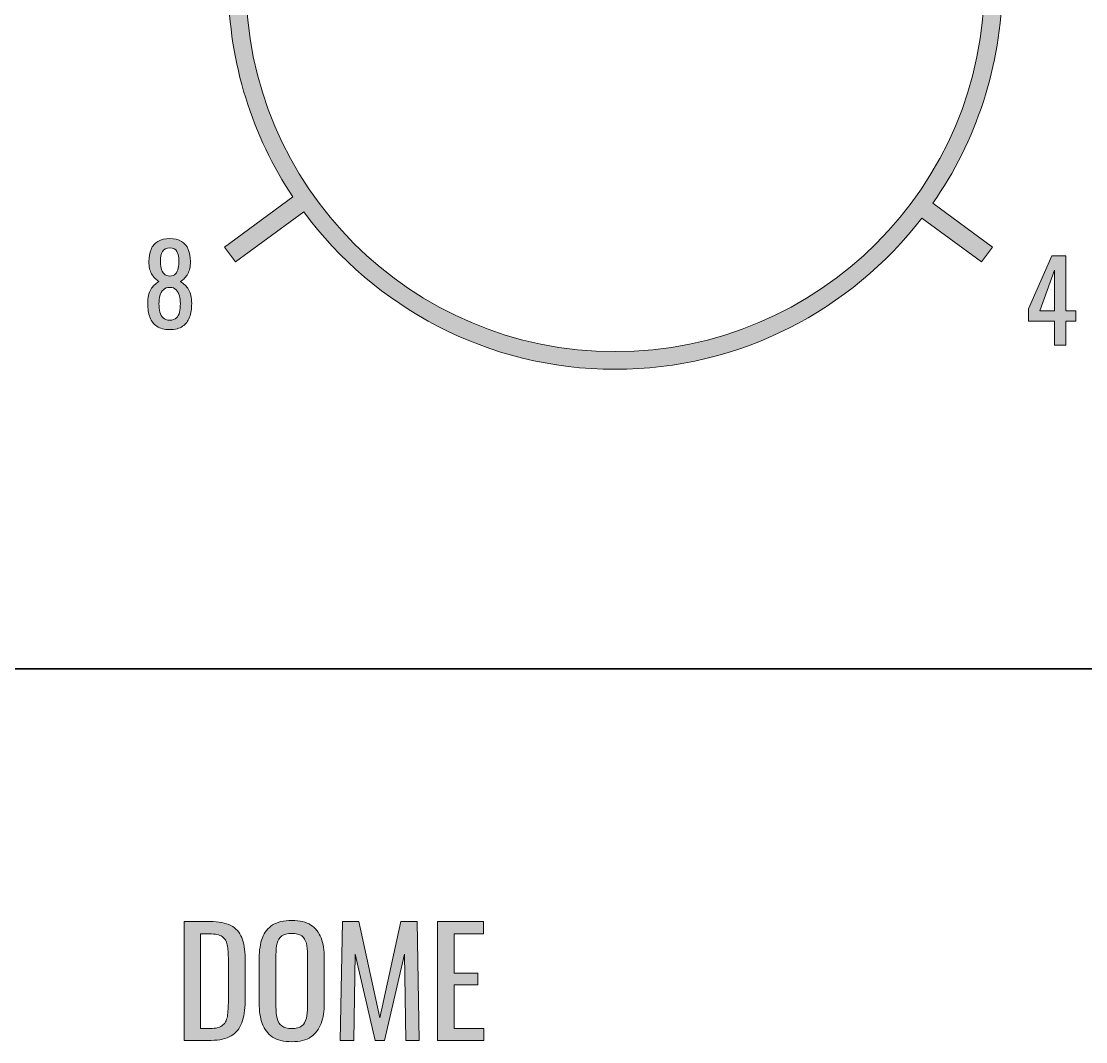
# Model space of a CAD drawing. Header units: inches. Extents: x 0 to 612, y 267 to 525.
# Drawn here: x 476.3 to 534.4, y 409.5 to 465.2 of the extents above; entities that cross this region are included whole.
import ezdxf

# ---------------------------------------------------------------- set-up
doc = ezdxf.new("R2010")
doc.units = ezdxf.units.IN
doc.header["$MEASUREMENT"] = 0
for name, color, linetype in [('LINES', 7, 'Continuous'), ('Luzes_Furos v34_0', 7, 'Continuous'), ('TEXT', 7, 'Continuous')]:
    doc.layers.add(name, color=color, linetype=linetype)

# ---------------------------------------------------------------- blocks, each defined once
blk = doc.blocks.new('block 140')
at = {"layer": 'TEXT'}
h = blk.add_hatch(color=7, dxfattribs=at)
h.dxf.hatch_style = 2
edge = h.paths.add_edge_path()
edge.add_spline(control_points=[(485.219, 409.617), (485.219, 409.617), (485.219, 416.097), (485.219, 416.097), (485.219, 416.097), (486.627, 416.097), (486.627, 416.097), (487.106, 416.097), (487.486, 416.023), (487.767, 415.876), (488.047, 415.73), (488.247, 415.51), (488.366, 415.217), (488.486, 414.923), (488.547, 414.558), (488.547, 414.121), (488.547, 414.121), (488.547, 411.737), (488.547, 411.737), (488.547, 411.278), (488.486, 410.891), (488.366, 410.577), (488.247, 410.262), (488.052, 410.023), (487.782, 409.861), (487.514, 409.698), (487.151, 409.617), (486.698, 409.617), (486.698, 409.617), (485.219, 409.617), (485.219, 409.617)], knot_values=[0, 0, 0, 0, 1, 1, 1, 2, 2, 2, 3, 3, 3, 4, 4, 4, 5, 5, 5, 6, 6, 6, 7, 7, 7, 8, 8, 8, 9, 9, 9, 10, 10, 10, 10], degree=3, periodic=0)
edge = h.paths.add_edge_path()
edge.add_spline(control_points=[(486.123, 410.265), (486.123, 410.265), (486.635, 410.265), (486.635, 410.265), (486.965, 410.265), (487.2, 410.329), (487.339, 410.457), (487.478, 410.584), (487.562, 410.771), (487.591, 411.017), (487.62, 411.262), (487.635, 411.558), (487.635, 411.905), (487.635, 411.905), (487.635, 414.009), (487.635, 414.009), (487.635, 414.345), (487.613, 414.617), (487.57, 414.825), (487.528, 415.033), (487.435, 415.185), (487.291, 415.281), (487.146, 415.376), (486.92, 415.425), (486.61, 415.425), (486.61, 415.425), (486.123, 415.425), (486.123, 415.425), (486.123, 415.425), (486.123, 410.265), (486.123, 410.265)], knot_values=[0, 0, 0, 0, 1, 1, 1, 2, 2, 2, 3, 3, 3, 4, 4, 4, 5, 5, 5, 6, 6, 6, 7, 7, 7, 8, 8, 8, 9, 9, 9, 10, 10, 10, 10], degree=3, periodic=0)
h = blk.add_hatch(color=7, dxfattribs=at)
h.dxf.hatch_style = 2
edge = h.paths.add_edge_path()
edge.add_spline(control_points=[(491.091, 409.545), (490.653, 409.545), (490.304, 409.63), (490.042, 409.801), (489.781, 409.971), (489.595, 410.215), (489.482, 410.533), (489.37, 410.85), (489.314, 411.222), (489.314, 411.649), (489.314, 411.649), (489.314, 414.104), (489.314, 414.104), (489.314, 414.531), (489.372, 414.898), (489.486, 415.205), (489.601, 415.511), (489.788, 415.746), (490.047, 415.909), (490.305, 416.071), (490.653, 416.153), (491.091, 416.153), (491.527, 416.153), (491.874, 416.07), (492.131, 415.905), (492.387, 415.739), (492.571, 415.505), (492.687, 415.201), (492.801, 414.896), (492.858, 414.531), (492.858, 414.104), (492.858, 414.104), (492.858, 411.641), (492.858, 411.641), (492.858, 411.219), (492.801, 410.852), (492.687, 410.537), (492.571, 410.222), (492.387, 409.978), (492.131, 409.805), (491.874, 409.631), (491.527, 409.545), (491.091, 409.545)], knot_values=[0, 0, 0, 0, 1, 1, 1, 2, 2, 2, 3, 3, 3, 4, 4, 4, 5, 5, 5, 6, 6, 6, 7, 7, 7, 8, 8, 8, 9, 9, 9, 10, 10, 10, 11, 11, 11, 12, 12, 12, 13, 13, 13, 14, 14, 14, 14], degree=3, periodic=0)
edge = h.paths.add_edge_path()
edge.add_spline(control_points=[(491.091, 410.257), (491.33, 410.257), (491.512, 410.306), (491.635, 410.405), (491.757, 410.503), (491.84, 410.642), (491.883, 410.821), (491.925, 411), (491.946, 411.208), (491.946, 411.449), (491.946, 411.449), (491.946, 414.289), (491.946, 414.289), (491.946, 414.529), (491.925, 414.735), (491.883, 414.909), (491.84, 415.082), (491.757, 415.215), (491.635, 415.309), (491.512, 415.402), (491.33, 415.449), (491.091, 415.449), (490.851, 415.449), (490.668, 415.402), (490.542, 415.309), (490.417, 415.215), (490.333, 415.082), (490.29, 414.909), (490.248, 414.735), (490.227, 414.529), (490.227, 414.289), (490.227, 414.289), (490.227, 411.449), (490.227, 411.449), (490.227, 411.208), (490.248, 411), (490.29, 410.821), (490.333, 410.642), (490.417, 410.503), (490.542, 410.405), (490.668, 410.306), (490.851, 410.257), (491.091, 410.257)], knot_values=[0, 0, 0, 0, 1, 1, 1, 2, 2, 2, 3, 3, 3, 4, 4, 4, 5, 5, 5, 6, 6, 6, 7, 7, 7, 8, 8, 8, 9, 9, 9, 10, 10, 10, 11, 11, 11, 12, 12, 12, 13, 13, 13, 14, 14, 14, 14], degree=3, periodic=0)
h = blk.add_hatch(color=7, dxfattribs=at)
h.dxf.hatch_style = 2
h.paths.add_polyline_path([(493.73, 409.617), (493.851, 416.097), (494.738, 416.097), (495.883, 410.841), (497.034, 416.097), (497.914, 416.097), (498.034, 409.617), (497.307, 409.617), (497.234, 414.321), (496.139, 409.617), (495.626, 409.617), (494.538, 414.321), (494.467, 409.617)])
h = blk.add_hatch(color=7, dxfattribs=at)
h.dxf.hatch_style = 2
h.paths.add_polyline_path([(499.026, 409.617), (499.026, 416.097), (501.538, 416.097), (501.538, 415.425), (499.931, 415.425), (499.931, 413.281), (501.234, 413.281), (501.234, 412.641), (499.931, 412.641), (499.931, 410.265), (501.555, 410.265), (501.555, 409.617)])
at = {"layer": 'TEXT', "lineweight": 0}
for points in [[(493.73, 409.617), (493.851, 416.097), (494.738, 416.097), (495.883, 410.841), (497.034, 416.097), (497.914, 416.097), (498.034, 409.617), (497.307, 409.617), (497.234, 414.321), (496.139, 409.617), (495.626, 409.617), (494.538, 414.321), (494.467, 409.617), (493.73, 409.617)], [(499.026, 409.617), (499.026, 416.097), (501.538, 416.097), (501.538, 415.425), (499.931, 415.425), (499.931, 413.281), (501.234, 413.281), (501.234, 412.641), (499.931, 412.641), (499.931, 410.265), (501.555, 410.265), (501.555, 409.617), (499.026, 409.617)]]:
    blk.add_lwpolyline(points, dxfattribs=at)
for points, knots in [([(485.219, 409.617), (485.219, 409.617), (485.219, 416.097), (485.219, 416.097), (485.219, 416.097), (486.627, 416.097), (486.627, 416.097), (487.106, 416.097), (487.486, 416.023), (487.767, 415.876), (488.047, 415.73), (488.247, 415.51), (488.366, 415.217), (488.486, 414.923), (488.547, 414.558), (488.547, 414.121), (488.547, 414.121), (488.547, 411.737), (488.547, 411.737), (488.547, 411.278), (488.486, 410.891), (488.366, 410.577), (488.247, 410.262), (488.052, 410.023), (487.782, 409.861), (487.514, 409.698), (487.151, 409.617), (486.698, 409.617), (486.698, 409.617), (485.219, 409.617), (485.219, 409.617)], [0, 0, 0, 0, 1, 1, 1, 2, 2, 2, 3, 3, 3, 4, 4, 4, 5, 5, 5, 6, 6, 6, 7, 7, 7, 8, 8, 8, 9, 9, 9, 10, 10, 10, 10]), ([(491.091, 409.545), (490.653, 409.545), (490.304, 409.63), (490.042, 409.801), (489.781, 409.971), (489.595, 410.215), (489.482, 410.533), (489.37, 410.85), (489.314, 411.222), (489.314, 411.649), (489.314, 411.649), (489.314, 414.104), (489.314, 414.104), (489.314, 414.531), (489.372, 414.898), (489.486, 415.205), (489.601, 415.511), (489.788, 415.746), (490.047, 415.909), (490.305, 416.071), (490.653, 416.153), (491.091, 416.153), (491.527, 416.153), (491.874, 416.07), (492.131, 415.905), (492.387, 415.739), (492.571, 415.505), (492.687, 415.201), (492.801, 414.896), (492.858, 414.531), (492.858, 414.104), (492.858, 414.104), (492.858, 411.641), (492.858, 411.641), (492.858, 411.219), (492.801, 410.852), (492.687, 410.537), (492.571, 410.222), (492.387, 409.978), (492.131, 409.805), (491.874, 409.631), (491.527, 409.545), (491.091, 409.545)], [0, 0, 0, 0, 1, 1, 1, 2, 2, 2, 3, 3, 3, 4, 4, 4, 5, 5, 5, 6, 6, 6, 7, 7, 7, 8, 8, 8, 9, 9, 9, 10, 10, 10, 11, 11, 11, 12, 12, 12, 13, 13, 13, 14, 14, 14, 14]), ([(486.123, 410.265), (486.123, 410.265), (486.635, 410.265), (486.635, 410.265), (486.965, 410.265), (487.2, 410.329), (487.339, 410.457), (487.478, 410.584), (487.562, 410.771), (487.591, 411.017), (487.62, 411.262), (487.635, 411.558), (487.635, 411.905), (487.635, 411.905), (487.635, 414.009), (487.635, 414.009), (487.635, 414.345), (487.613, 414.617), (487.57, 414.825), (487.528, 415.033), (487.435, 415.185), (487.291, 415.281), (487.146, 415.376), (486.92, 415.425), (486.61, 415.425), (486.61, 415.425), (486.123, 415.425), (486.123, 415.425), (486.123, 415.425), (486.123, 410.265), (486.123, 410.265)], [0, 0, 0, 0, 1, 1, 1, 2, 2, 2, 3, 3, 3, 4, 4, 4, 5, 5, 5, 6, 6, 6, 7, 7, 7, 8, 8, 8, 9, 9, 9, 10, 10, 10, 10]), ([(491.091, 410.257), (491.33, 410.257), (491.512, 410.306), (491.635, 410.405), (491.757, 410.503), (491.84, 410.642), (491.883, 410.821), (491.925, 411), (491.946, 411.208), (491.946, 411.449), (491.946, 411.449), (491.946, 414.289), (491.946, 414.289), (491.946, 414.529), (491.925, 414.735), (491.883, 414.909), (491.84, 415.082), (491.757, 415.215), (491.635, 415.309), (491.512, 415.402), (491.33, 415.449), (491.091, 415.449), (490.851, 415.449), (490.668, 415.402), (490.542, 415.309), (490.417, 415.215), (490.333, 415.082), (490.29, 414.909), (490.248, 414.735), (490.227, 414.529), (490.227, 414.289), (490.227, 414.289), (490.227, 411.449), (490.227, 411.449), (490.227, 411.208), (490.248, 411), (490.29, 410.821), (490.333, 410.642), (490.417, 410.503), (490.542, 410.405), (490.668, 410.306), (490.851, 410.257), (491.091, 410.257)], [0, 0, 0, 0, 1, 1, 1, 2, 2, 2, 3, 3, 3, 4, 4, 4, 5, 5, 5, 6, 6, 6, 7, 7, 7, 8, 8, 8, 9, 9, 9, 10, 10, 10, 11, 11, 11, 12, 12, 12, 13, 13, 13, 14, 14, 14, 14])]:
    blk.add_open_spline(points, degree=3, knots=knots, dxfattribs=at)
blk = doc.blocks.new('block 154')
at = {"layer": 'TEXT'}
h = blk.add_hatch(color=7, dxfattribs=at)
h.dxf.hatch_style = 2
edge = h.paths.add_edge_path()
edge.add_spline(control_points=[(484.44, 448.367), (484.148, 448.367), (483.915, 448.425), (483.738, 448.542), (483.562, 448.657), (483.436, 448.822), (483.357, 449.037), (483.279, 449.25), (483.24, 449.501), (483.24, 449.79), (483.24, 449.953), (483.255, 450.097), (483.282, 450.221), (483.311, 450.345), (483.352, 450.455), (483.405, 450.548), (483.46, 450.642), (483.523, 450.724), (483.598, 450.794), (483.672, 450.864), (483.753, 450.927), (483.841, 450.983), (483.681, 451.091), (483.551, 451.232), (483.45, 451.406), (483.351, 451.581), (483.301, 451.801), (483.301, 452.069), (483.301, 452.325), (483.341, 452.547), (483.421, 452.735), (483.501, 452.923), (483.626, 453.068), (483.796, 453.17), (483.966, 453.272), (484.181, 453.323), (484.44, 453.323), (484.7, 453.323), (484.914, 453.272), (485.08, 453.17), (485.246, 453.068), (485.368, 452.923), (485.448, 452.735), (485.528, 452.547), (485.568, 452.325), (485.568, 452.069), (485.568, 451.797), (485.52, 451.575), (485.422, 451.403), (485.323, 451.231), (485.192, 451.091), (485.028, 450.983), (485.116, 450.927), (485.197, 450.864), (485.271, 450.794), (485.346, 450.724), (485.41, 450.642), (485.464, 450.548), (485.518, 450.455), (485.56, 450.345), (485.59, 450.221), (485.62, 450.097), (485.635, 449.953), (485.635, 449.79), (485.635, 449.501), (485.596, 449.25), (485.518, 449.037), (485.439, 448.822), (485.313, 448.657), (485.14, 448.542), (484.966, 448.425), (484.732, 448.367), (484.44, 448.367)], knot_values=[0, 0, 0, 0, 1, 1, 1, 2, 2, 2, 3, 3, 3, 4, 4, 4, 5, 5, 5, 6, 6, 6, 7, 7, 7, 8, 8, 8, 9, 9, 9, 10, 10, 10, 11, 11, 11, 12, 12, 12, 13, 13, 13, 14, 14, 14, 15, 15, 15, 16, 16, 16, 17, 17, 17, 18, 18, 18, 19, 19, 19, 20, 20, 20, 21, 21, 21, 22, 22, 22, 23, 23, 23, 24, 24, 24, 24], degree=3, periodic=0)
edge = h.paths.add_edge_path()
edge.add_spline(control_points=[(484.44, 448.877), (484.597, 448.877), (484.717, 448.917), (484.801, 448.998), (484.885, 449.077), (484.941, 449.186), (484.972, 449.321), (485.002, 449.458), (485.017, 449.609), (485.017, 449.777), (485.017, 449.929), (485, 450.072), (484.966, 450.207), (484.932, 450.34), (484.873, 450.45), (484.789, 450.537), (484.705, 450.623), (484.589, 450.666), (484.44, 450.666), (484.293, 450.666), (484.176, 450.624), (484.09, 450.54), (484.004, 450.456), (483.942, 450.346), (483.906, 450.212), (483.871, 450.078), (483.853, 449.934), (483.853, 449.777), (483.853, 449.609), (483.868, 449.458), (483.9, 449.321), (483.933, 449.186), (483.991, 449.077), (484.078, 448.998), (484.164, 448.917), (484.285, 448.877), (484.44, 448.877)], knot_values=[0, 0, 0, 0, 1, 1, 1, 2, 2, 2, 3, 3, 3, 4, 4, 4, 5, 5, 5, 6, 6, 6, 7, 7, 7, 8, 8, 8, 9, 9, 9, 10, 10, 10, 11, 11, 11, 12, 12, 12, 12], degree=3, periodic=0)
edge = h.paths.add_edge_path()
edge.add_spline(control_points=[(484.44, 451.277), (484.576, 451.281), (484.68, 451.323), (484.75, 451.403), (484.819, 451.483), (484.868, 451.586), (484.896, 451.712), (484.925, 451.838), (484.938, 451.969), (484.938, 452.105), (484.938, 452.305), (484.902, 452.475), (484.831, 452.615), (484.759, 452.755), (484.629, 452.825), (484.44, 452.825), (484.253, 452.825), (484.121, 452.755), (484.045, 452.615), (483.969, 452.475), (483.931, 452.305), (483.931, 452.105), (483.931, 451.969), (483.944, 451.838), (483.973, 451.712), (484.001, 451.586), (484.052, 451.483), (484.126, 451.403), (484.199, 451.323), (484.305, 451.281), (484.44, 451.277)], knot_values=[0, 0, 0, 0, 1, 1, 1, 2, 2, 2, 3, 3, 3, 4, 4, 4, 5, 5, 5, 6, 6, 6, 7, 7, 7, 8, 8, 8, 9, 9, 9, 10, 10, 10, 10], degree=3, periodic=0)
at = {"layer": 'TEXT', "lineweight": 0}
for points, knots in [([(484.44, 448.367), (484.148, 448.367), (483.915, 448.425), (483.738, 448.542), (483.562, 448.657), (483.436, 448.822), (483.357, 449.037), (483.279, 449.25), (483.24, 449.501), (483.24, 449.79), (483.24, 449.953), (483.255, 450.097), (483.282, 450.221), (483.311, 450.345), (483.352, 450.455), (483.405, 450.548), (483.46, 450.642), (483.523, 450.724), (483.598, 450.794), (483.672, 450.864), (483.753, 450.927), (483.841, 450.983), (483.681, 451.091), (483.551, 451.232), (483.45, 451.406), (483.351, 451.581), (483.301, 451.801), (483.301, 452.069), (483.301, 452.325), (483.341, 452.547), (483.421, 452.735), (483.501, 452.923), (483.626, 453.068), (483.796, 453.17), (483.966, 453.272), (484.181, 453.323), (484.44, 453.323), (484.7, 453.323), (484.914, 453.272), (485.08, 453.17), (485.246, 453.068), (485.368, 452.923), (485.448, 452.735), (485.528, 452.547), (485.568, 452.325), (485.568, 452.069), (485.568, 451.797), (485.52, 451.575), (485.422, 451.403), (485.323, 451.231), (485.192, 451.091), (485.028, 450.983), (485.116, 450.927), (485.197, 450.864), (485.271, 450.794), (485.346, 450.724), (485.41, 450.642), (485.464, 450.548), (485.518, 450.455), (485.56, 450.345), (485.59, 450.221), (485.62, 450.097), (485.635, 449.953), (485.635, 449.79), (485.635, 449.501), (485.596, 449.25), (485.518, 449.037), (485.439, 448.822), (485.313, 448.657), (485.14, 448.542), (484.966, 448.425), (484.732, 448.367), (484.44, 448.367)], [0, 0, 0, 0, 1, 1, 1, 2, 2, 2, 3, 3, 3, 4, 4, 4, 5, 5, 5, 6, 6, 6, 7, 7, 7, 8, 8, 8, 9, 9, 9, 10, 10, 10, 11, 11, 11, 12, 12, 12, 13, 13, 13, 14, 14, 14, 15, 15, 15, 16, 16, 16, 17, 17, 17, 18, 18, 18, 19, 19, 19, 20, 20, 20, 21, 21, 21, 22, 22, 22, 23, 23, 23, 24, 24, 24, 24]), ([(484.44, 451.277), (484.576, 451.281), (484.68, 451.323), (484.75, 451.403), (484.819, 451.483), (484.868, 451.586), (484.896, 451.712), (484.925, 451.838), (484.938, 451.969), (484.938, 452.105), (484.938, 452.305), (484.902, 452.475), (484.831, 452.615), (484.759, 452.755), (484.629, 452.825), (484.44, 452.825), (484.253, 452.825), (484.121, 452.755), (484.045, 452.615), (483.969, 452.475), (483.931, 452.305), (483.931, 452.105), (483.931, 451.969), (483.944, 451.838), (483.973, 451.712), (484.001, 451.586), (484.052, 451.483), (484.126, 451.403), (484.199, 451.323), (484.305, 451.281), (484.44, 451.277)], [0, 0, 0, 0, 1, 1, 1, 2, 2, 2, 3, 3, 3, 4, 4, 4, 5, 5, 5, 6, 6, 6, 7, 7, 7, 8, 8, 8, 9, 9, 9, 10, 10, 10, 10]), ([(484.44, 448.877), (484.597, 448.877), (484.717, 448.917), (484.801, 448.998), (484.885, 449.077), (484.941, 449.186), (484.972, 449.321), (485.002, 449.458), (485.017, 449.609), (485.017, 449.777), (485.017, 449.929), (485, 450.072), (484.966, 450.207), (484.932, 450.34), (484.873, 450.45), (484.789, 450.537), (484.705, 450.623), (484.589, 450.666), (484.44, 450.666), (484.293, 450.666), (484.176, 450.624), (484.09, 450.54), (484.004, 450.456), (483.942, 450.346), (483.906, 450.212), (483.871, 450.078), (483.853, 449.934), (483.853, 449.777), (483.853, 449.609), (483.868, 449.458), (483.9, 449.321), (483.933, 449.186), (483.991, 449.077), (484.078, 448.998), (484.164, 448.917), (484.285, 448.877), (484.44, 448.877)], [0, 0, 0, 0, 1, 1, 1, 2, 2, 2, 3, 3, 3, 4, 4, 4, 5, 5, 5, 6, 6, 6, 7, 7, 7, 8, 8, 8, 9, 9, 9, 10, 10, 10, 11, 11, 11, 12, 12, 12, 12])]:
    blk.add_open_spline(points, degree=3, knots=knots, dxfattribs=at)
blk = doc.blocks.new('block 161')
at = {"layer": 'TEXT'}
h = blk.add_hatch(color=7, dxfattribs=at)
h.dxf.hatch_style = 2
h.paths.add_polyline_path([(532.651, 447.522), (532.651, 448.824), (531.241, 448.824), (531.241, 449.496), (532.507, 452.382), (533.264, 452.382), (533.264, 449.394), (533.81, 449.394), (533.81, 448.824), (533.264, 448.824), (533.264, 447.522)])
h.paths.add_polyline_path([(531.859, 449.394), (532.651, 449.394), (532.651, 451.602)])
at = {"layer": 'TEXT', "lineweight": 0}
for points in [[(532.651, 447.522), (532.651, 448.824), (531.241, 448.824), (531.241, 449.496), (532.507, 452.382), (533.264, 452.382), (533.264, 449.394), (533.81, 449.394), (533.81, 448.824), (533.264, 448.824), (533.264, 447.522), (532.651, 447.522)], [(531.859, 449.394), (532.651, 449.394), (532.651, 451.602), (531.859, 449.394)]]:
    blk.add_lwpolyline(points, dxfattribs=at)

msp = doc.modelspace()

# ---------------------------------------------------------------- hatches: boundary and pattern name
at = {"layer": 'Luzes_Furos v34_0'}
h = msp.add_hatch(color=7, dxfattribs=at)
h.dxf.hatch_style = 2
edge = h.paths.add_edge_path()
edge.add_spline(control_points=[(529.78, 468.11), (529.62, 472.46), (528.13, 476.47), (525.71, 479.76), (525.71, 479.76), (529.27, 482.38), (529.27, 482.38), (529.27, 482.38), (528.68, 483.19), (528.68, 483.19), (528.68, 483.19), (525.1, 480.55), (525.1, 480.55), (522.92, 483.24), (520.09, 485.39), (516.85, 486.74), (516.85, 486.74), (519.11, 492.18), (519.11, 492.18), (519.11, 492.18), (518.19, 492.56), (518.19, 492.56), (518.19, 492.56), (515.92, 487.11), (515.92, 487.11), (513.71, 487.92), (511.33, 488.36), (508.85, 488.38), (508.85, 488.38), (508.85, 494.25), (508.85, 494.25), (508.85, 494.25), (507.85, 494.25), (507.85, 494.25), (507.85, 494.25), (507.85, 488.36), (507.85, 488.36), (505.39, 488.26), (503.05, 487.75), (500.88, 486.87), (500.88, 486.87), (498.51, 492.56), (498.51, 492.56), (498.51, 492.56), (497.58, 492.18), (497.58, 492.18), (497.58, 492.18), (499.95, 486.47), (499.95, 486.47), (496.84, 485.05), (494.13, 482.89), (492.06, 480.22), (492.06, 480.22), (488.02, 483.19), (488.02, 483.19), (488.02, 483.19), (487.42, 482.38), (487.42, 482.38), (487.42, 482.38), (491.46, 479.41), (491.46, 479.41), (489.19, 476.19), (487.8, 472.3), (487.64, 468.11), (487.64, 468.11), (483.25, 468.11), (483.25, 468.11), (483.25, 468.11), (483.25, 467.11), (483.25, 467.11), (483.25, 467.11), (487.63, 467.11), (487.63, 467.11), (487.66, 462.86), (488.95, 458.9), (491.15, 455.6), (491.15, 455.6), (487.42, 452.86), (487.42, 452.86), (487.42, 452.86), (488.02, 452.05), (488.02, 452.05), (488.02, 452.05), (491.74, 454.78), (491.74, 454.78), (495.59, 449.58), (501.76, 446.2), (508.71, 446.2), (515.51, 446.2), (521.57, 449.43), (525.42, 454.44), (525.42, 454.44), (528.68, 452.05), (528.68, 452.05), (528.68, 452.05), (529.27, 452.86), (529.27, 452.86), (529.27, 452.86), (526.02, 455.25), (526.02, 455.25), (528.37, 458.62), (529.76, 462.71), (529.8, 467.11), (529.8, 467.11), (533.45, 467.11), (533.45, 467.11), (533.45, 467.11), (533.45, 468.11), (533.45, 468.11), (533.45, 468.11), (529.78, 468.11), (529.78, 468.11)], knot_values=[0, 0, 0, 0, 1, 1, 1, 2, 2, 2, 3, 3, 3, 4, 4, 4, 5, 5, 5, 6, 6, 6, 7, 7, 7, 8, 8, 8, 9, 9, 9, 10, 10, 10, 11, 11, 11, 12, 12, 12, 13, 13, 13, 14, 14, 14, 15, 15, 15, 16, 16, 16, 17, 17, 17, 18, 18, 18, 19, 19, 19, 20, 20, 20, 21, 21, 21, 22, 22, 22, 23, 23, 23, 24, 24, 24, 25, 25, 25, 26, 26, 26, 27, 27, 27, 28, 28, 28, 29, 29, 29, 30, 30, 30, 31, 31, 31, 32, 32, 32, 33, 33, 33, 34, 34, 34, 35, 35, 35, 36, 36, 36, 37, 37, 37, 37], degree=3, periodic=0)
edge = h.paths.add_edge_path()
edge.add_spline(control_points=[(488.583, 467.29), (488.583, 478.406), (497.594, 487.417), (508.71, 487.417), (519.826, 487.417), (528.837, 478.406), (528.837, 467.29), (528.837, 456.174), (519.826, 447.163), (508.71, 447.163), (497.594, 447.163), (488.583, 456.174), (488.583, 467.29)], knot_values=[0, 0, 0, 0, 1, 1, 1, 2, 2, 2, 3, 3, 3, 4, 4, 4, 4], degree=3, periodic=0)

# ---------------------------------------------------------------- linework, layer by layer
at = {"layer": 'LINES', "color": 7, "lineweight": 35}
msp.add_lwpolyline([(19.128, 429.88), (588.667, 429.88)], dxfattribs=at)
at = {"layer": 'Luzes_Furos v34_0', "lineweight": 0}
for points, knots in [([(529.78, 468.11), (529.62, 472.46), (528.13, 476.47), (525.71, 479.76), (525.71, 479.76), (529.27, 482.38), (529.27, 482.38), (529.27, 482.38), (528.68, 483.19), (528.68, 483.19), (528.68, 483.19), (525.1, 480.55), (525.1, 480.55), (522.92, 483.24), (520.09, 485.39), (516.85, 486.74), (516.85, 486.74), (519.11, 492.18), (519.11, 492.18), (519.11, 492.18), (518.19, 492.56), (518.19, 492.56), (518.19, 492.56), (515.92, 487.11), (515.92, 487.11), (513.71, 487.92), (511.33, 488.36), (508.85, 488.38), (508.85, 488.38), (508.85, 494.25), (508.85, 494.25), (508.85, 494.25), (507.85, 494.25), (507.85, 494.25), (507.85, 494.25), (507.85, 488.36), (507.85, 488.36), (505.39, 488.26), (503.05, 487.75), (500.88, 486.87), (500.88, 486.87), (498.51, 492.56), (498.51, 492.56), (498.51, 492.56), (497.58, 492.18), (497.58, 492.18), (497.58, 492.18), (499.95, 486.47), (499.95, 486.47), (496.84, 485.05), (494.13, 482.89), (492.06, 480.22), (492.06, 480.22), (488.02, 483.19), (488.02, 483.19), (488.02, 483.19), (487.42, 482.38), (487.42, 482.38), (487.42, 482.38), (491.46, 479.41), (491.46, 479.41), (489.19, 476.19), (487.8, 472.3), (487.64, 468.11), (487.64, 468.11), (483.25, 468.11), (483.25, 468.11), (483.25, 468.11), (483.25, 467.11), (483.25, 467.11), (483.25, 467.11), (487.63, 467.11), (487.63, 467.11), (487.66, 462.86), (488.95, 458.9), (491.15, 455.6), (491.15, 455.6), (487.42, 452.86), (487.42, 452.86), (487.42, 452.86), (488.02, 452.05), (488.02, 452.05), (488.02, 452.05), (491.74, 454.78), (491.74, 454.78), (495.59, 449.58), (501.76, 446.2), (508.71, 446.2), (515.51, 446.2), (521.57, 449.43), (525.42, 454.44), (525.42, 454.44), (528.68, 452.05), (528.68, 452.05), (528.68, 452.05), (529.27, 452.86), (529.27, 452.86), (529.27, 452.86), (526.02, 455.25), (526.02, 455.25), (528.37, 458.62), (529.76, 462.71), (529.8, 467.11), (529.8, 467.11), (533.45, 467.11), (533.45, 467.11), (533.45, 467.11), (533.45, 468.11), (533.45, 468.11), (533.45, 468.11), (529.78, 468.11), (529.78, 468.11)], [0, 0, 0, 0, 1, 1, 1, 2, 2, 2, 3, 3, 3, 4, 4, 4, 5, 5, 5, 6, 6, 6, 7, 7, 7, 8, 8, 8, 9, 9, 9, 10, 10, 10, 11, 11, 11, 12, 12, 12, 13, 13, 13, 14, 14, 14, 15, 15, 15, 16, 16, 16, 17, 17, 17, 18, 18, 18, 19, 19, 19, 20, 20, 20, 21, 21, 21, 22, 22, 22, 23, 23, 23, 24, 24, 24, 25, 25, 25, 26, 26, 26, 27, 27, 27, 28, 28, 28, 29, 29, 29, 30, 30, 30, 31, 31, 31, 32, 32, 32, 33, 33, 33, 34, 34, 34, 35, 35, 35, 36, 36, 36, 37, 37, 37, 37]), ([(488.583, 467.29), (488.583, 478.406), (497.594, 487.417), (508.71, 487.417), (519.826, 487.417), (528.837, 478.406), (528.837, 467.29), (528.837, 456.174), (519.826, 447.163), (508.71, 447.163), (497.594, 447.163), (488.583, 456.174), (488.583, 467.29)], [0, 0, 0, 0, 1, 1, 1, 2, 2, 2, 3, 3, 3, 4, 4, 4, 4])]:
    msp.add_open_spline(points, degree=3, knots=knots, dxfattribs=at)

# ---------------------------------------------------------------- block references
at = {"layer": 'TEXT'}
for name in ['block 154', 'block 161', 'block 140']:
    msp.add_blockref(name, (0, 0), dxfattribs=at)

doc.saveas('drawing.dxf')
